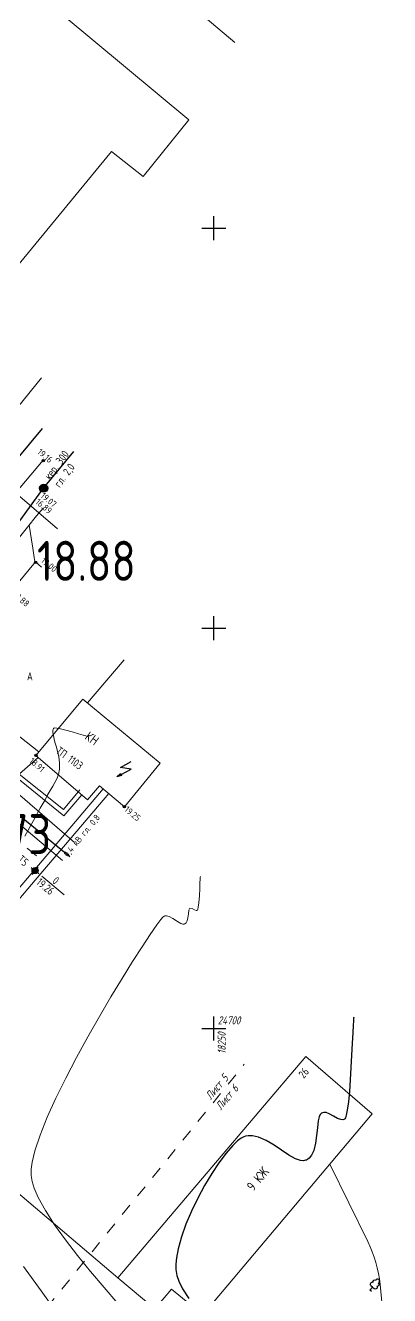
# Model space of a CAD drawing. Header units: metres. Extents: x -149473 to 83396, y -14167 to 104709.
# Drawn here: x -4642.8 to -4620.1, y 42652 to 42731.4 of the extents above; entities that cross this region are included whole.
import ezdxf
from ezdxf.enums import TextEntityAlignment as Align

# ---------------------------------------------------------------- set-up
doc = ezdxf.new("R2010")
doc.units = ezdxf.units.M
doc.linetypes.add('g5_01_5x1_5', pattern=[1.5, 0.75, -0.75])
for name, color, linetype, transparency in [('01_Геодезические пункты', 7, 'Continuous', 0.6), ('02_Сетка', 7, 'Continuous', 0.6), ('03_Здания и строения', 7, 'Continuous', 0.6), ('07_Объекты электропередачи', 7, 'Continuous', 0.6), ('10_Границы покрытий и угодий', 7, 'Continuous', 0.6), ('13_Растительность', 7, 'Continuous', 0.6), ('19_Горизонтали', 7, 'Continuous', 0.6), ('30_Канализация', 7, 'Continuous', 0.6), ('31_Водопровод', 7, 'Continuous', 0.6), ('35_Телефон', 7, 'Continuous', 0.6), ('37_Кабель низкого напряжения', 7, 'Continuous', 0.6), ('38_Кабели высокого напряжения', 7, 'Continuous', 0.6), ('44_Крышки колодцев', 7, 'Continuous', 0.6), ('61_Отметки высоты поверхности', 7, 'Continuous', 0.6)]:
    doc.layers.add(name, color=color, linetype=linetype, transparency=transparency)
for name, color, linetype in [('rastr', 7, 'Continuous'), ('Viewport2ForCustomObjects_0', 7, 'Continuous'), ('Сетка', 7, 'Continuous')]:
    doc.layers.add(name, color=color, linetype=linetype)
doc.layers.add('Сети_Горизонтали.Вспомогательные', color=1, linetype='Continuous', lineweight=9)
doc.layers.add('Сети_Горизонтали.Основные', color=1, linetype='Continuous', lineweight=30)
doc.styles.add('LIKE11', font='GOST_0.TTF')
doc.styles.add('LIKE14', font='GOST_0.TTF')
doc.styles.add('LIKE17', font='GOST_0.TTF')
doc.styles.add('LIKE32', font='GOST_0.TTF')
doc.styles.add('LIKE36', font='GOST_0.TTF')
doc.styles.add('Line_GUGK', font='GOST_0.TTF')
doc.styles.get("Standard").update_dxf_attribs({"font": 'GOST_0.TTF'})
doc.linetypes.add('g5_119_1', pattern='A,4,-1,[31,GUGK_2005.shx,S=0.1,R=0,X=0,Y=0],0.35,[31,GUGK_2005.shx,S=0.08,R=0,X=0,Y=0],3.3,[31,GUGK_2005.shx,S=0.08,R=180,X=0,Y=0],0.35,[31,GUGK_2005.shx,S=0.1,R=180,X=0,Y=0],-1', length=10)
doc.linetypes.add('g5_119_3', pattern='A,4,-1,[31,GUGK_2005.shx,S=0.1,R=0,X=0,Y=0],4,[31,GUGK_2005.shx,S=0.1,R=180,X=0,Y=0],-1', length=10)
doc.linetypes.add('g5_122_k', pattern='A,1,-1,1.5,-0.4,["К",Line_GUGK,S=1,R=0,X=0,Y=-0.5],-1.5,1.5,-1,4,-1,4,-1,3', length=20.9)
doc.linetypes.add('g5_122_kl', pattern='A,1,-1,1.5,-0.4,["Кл",Line_GUGK,S=1,R=0,X=0,Y=-0.5],-2.4,1.5,-1,4,-1,4,-1,3', length=21.8)
doc.linetypes.add('g5_122_v', pattern='A,1,-1,1.5,-0.4,["В",Line_GUGK,S=1,R=0,X=0,Y=-0.5],-1.5,1.5,-1,4,-1,4,-1,3', length=20.9)
doc.linetypes.add('g5_133_t', pattern='A,2,[27,GUGK_2005.shx,S=0.4,R=0,X=0,Y=0],2,-1,2,[27,GUGK_2005.shx,S=0.4,R=0,X=0,Y=0],2,-1,2,[27,GUGK_2005.shx,S=0.4,R=0,X=0,Y=0],2,-0.1,["V",Line_GUGK,S=1,R=0,X=0,Y=-0.5],-1', length=15.1)

# ---------------------------------------------------------------- blocks, each defined once
blk = doc.blocks.new('g5_012')
at = {"color": 92}
for points in [[(-1.5, 0), (1.5, 0)], [(0, -1.5), (0, 1.5)]]:
    blk.add_lwpolyline(points, dxfattribs=at)
blk = doc.blocks.new('g5_330')
blk.add_hatch(color=0).paths.add_polyline_path([(0.15, 0, 1), (-0.15, 0, 1)])
at = {"color": 0}
blk.add_circle((0, 0), 0.15, dxfattribs=at)
blk = doc.blocks.new('g5_005_1')
h = blk.add_hatch(color=255)
edge = h.paths.add_edge_path()
edge.add_arc((0, 0), 0.338, 0, 360)
edge = h.paths.add_edge_path(flags=16)
edge.add_arc((0, 0), 0.1, 0, 360)
at = {"color": 0}
for p, q in [((-0.625, 0), (-0.375, 0)), ((0, 0.625), (0, 0.375)), ((0.375, 0), (0.625, 0)), ((0, -0.375), (0, -0.625))]:
    blk.add_line(p, q, dxfattribs=at)
for radius in [0.375, 0.0625]:
    blk.add_circle((0, 0), radius, dxfattribs=at)
blk = doc.blocks.new('g5_112')
blk.add_hatch(color=0).paths.add_polyline_path([(0, 0), (0.08, 0.61), (0.36, 0.5)])
at = {"color": 0}
blk.add_lwpolyline([(0.22, 0.56), (0.75, 1.88), (-0.38, 1.2), (0.15, 2.6)], dxfattribs=at)
blk.add_lwpolyline([(0, 0), (0.08, 0.61), (0.36, 0.5)], close=True, dxfattribs=at)
blk = doc.blocks.new('g5_117kl')
h = blk.add_hatch(color=255)
h.paths.add_polyline_path([(0.42, 0.2, 0.633652), (-0.42, 0.2)])
h.paths.add_polyline_path([(-0.45, 0.12, 0.067116), (-0.46, 0, 0.067116), (-0.45, -0.12), (0.45, -0.12, 0.067116), (0.46, 0, 0.067116), (0.45, 0.12)])
h.paths.add_polyline_path([(-0.42, -0.2, 0.633652), (0.42, -0.2)])
at = {"color": 0}
for p, q in [((-0.47, 0.16), (0.47, 0.16)), ((-0.47, -0.16), (0.47, -0.16))]:
    blk.add_line(p, q, dxfattribs=at)
blk.add_circle((0, 0), 0.5, dxfattribs=at)
blk = doc.blocks.new('g5_367_1')
at = {"color": 0}
for points in [[(0, 0.5), (-0.26, 0.5)], [(0, 0.5), (0.26, 0.5)], [(0, 0), (0, 0.5)], [(0.25, 0), (0, 0)]]:
    blk.add_lwpolyline(points, dxfattribs=at)
for centre, start, end in [((0, 1.5), 90, 202.242), ((0, 1.5), 337.758, 90), ((-0.26, 0.75), 115.6346, 270), ((-0.2, 1.16), 97.9406, 227.8197), ((0.2, 1.16), 312.1803, 82.0594), ((0.26, 0.75), 270, 64.3654)]:
    blk.add_arc(centre, 0.25, start, end, dxfattribs=at)
blk = doc.blocks.new('CustomObjectsInViewport2_0')
at = {"layer": 'Сети_Горизонтали.Вспомогательные', "color": 42, "flags": 128}
for points, elevation in [([(2826.38, 1742.73), (2826.29, 1742.76), (2826.09, 1742.81), (2825.73, 1742.91), (2825.16, 1743.08), (2824.38, 1743.31), (2823.59, 1743.53), (2822.89, 1743.71), (2822.44, 1743.79), (2822.21, 1743.81), (2822.11, 1743.79), (2822.08, 1743.77), (2822.04, 1743.74), (2821.98, 1743.65), (2821.95, 1743.49), (2821.96, 1743.24), (2822.04, 1742.85), (2822.11, 1742.42), (2822.19, 1742.05), (2822.35, 1741.53), (2822.53, 1740.9), (2822.7, 1740.19), (2822.79, 1739.44), (2822.77, 1738.67), (2822.64, 1738), (2822.45, 1737.45), (2822.22, 1736.98), (2821.94, 1736.52), (2821.61, 1736), (2821.26, 1735.36), (2820.98, 1734.83), (2820.39, 1733.77), (2819.53, 1732.23), (2818.45, 1730.3)], 19), ([(2818.28, 1676.49), (2820.48, 1673.46), (2822.59, 1670.53)], 19), ([(2840.37, 1725.24), (2840.36, 1725.14), (2840.35, 1724.9), (2840.32, 1724.46), (2840.29, 1723.76), (2840.24, 1722.84), (2840.17, 1721.97), (2840.11, 1721.43), (2840.06, 1721.15), (2840.01, 1721.04), (2839.99, 1721.02), (2839.94, 1720.99), (2839.83, 1720.99), (2839.64, 1721.08), (2839.36, 1721.23), (2839.04, 1721.27), (2838.93, 1721.03), (2838.87, 1720.59), (2838.8, 1720.08), (2838.71, 1719.7), (2838.59, 1719.47), (2838.48, 1719.36), (2838.42, 1719.32), (2838.35, 1719.3), (2838.19, 1719.3), (2837.92, 1719.39), (2837.51, 1719.64), (2836.95, 1720.01), (2836.49, 1720.25), (2836.15, 1720.33), (2835.93, 1720.32), (2835.83, 1720.29), (2835.79, 1720.26), (2835.68, 1720.16), (2835.43, 1719.86), (2834.94, 1719.2), (2834.12, 1718.01), (2833.09, 1716.46), (2831.9, 1714.61), (2830.59, 1712.5), (2829.2, 1710.19), (2827.76, 1707.74), (2826.31, 1705.19), (2824.9, 1702.61), (2823.56, 1700.03), (2822.33, 1697.53), (2821.25, 1695.15), (2820.37, 1692.93), (2819.71, 1690.95), (2819.38, 1689.56), (2819.25, 1688.66), (2819.23, 1688.12), (2819.24, 1687.88), (2819.27, 1687.64), (2819.36, 1687.13), (2819.61, 1686.31), (2820.12, 1685.11), (2821.02, 1683.48), (2822.17, 1681.71), (2823.52, 1679.83), (2825.03, 1677.88), (2826.66, 1675.88), (2828.36, 1673.86), (2830.08, 1671.86)], 19.5)]:
    blk.add_lwpolyline(points, dxfattribs=dict(at, elevation=elevation))
at = {"layer": 'Сети_Горизонтали.Основные', "color": 40, "elevation": 20, "flags": 128}
blk.add_lwpolyline([(2859.51, 1707.67), (2859.5, 1707.53), (2859.48, 1707.21), (2859.44, 1706.64), (2859.39, 1705.73), (2859.32, 1704.39), (2859.25, 1702.91), (2859.16, 1701.36), (2859.07, 1699.82), (2858.96, 1698.37), (2858.84, 1697.07), (2858.7, 1696.02), (2858.58, 1695.4), (2858.47, 1695.08), (2858.4, 1694.96), (2858.36, 1694.92), (2858.29, 1694.88), (2858.14, 1694.84), (2857.88, 1694.86), (2857.5, 1695), (2856.99, 1695.29), (2856.46, 1695.58), (2856.05, 1695.73), (2855.77, 1695.76), (2855.59, 1695.72), (2855.5, 1695.68), (2855.44, 1695.64), (2855.34, 1695.51), (2855.21, 1695.22), (2855.09, 1694.69), (2854.99, 1693.84), (2854.88, 1692.88), (2854.74, 1691.91), (2854.51, 1691.01), (2854.24, 1690.41), (2853.96, 1690.06), (2853.74, 1689.88), (2853.62, 1689.81), (2853.5, 1689.77), (2853.25, 1689.72), (2852.85, 1689.75), (2852.24, 1689.96), (2851.41, 1690.42), (2850.51, 1691.02), (2849.57, 1691.65), (2848.6, 1692.23), (2847.64, 1692.66), (2846.89, 1692.84), (2846.34, 1692.85), (2845.99, 1692.78), (2845.81, 1692.72), (2845.69, 1692.67), (2845.44, 1692.52), (2845.01, 1692.21), (2844.4, 1691.62), (2843.57, 1690.66), (2842.69, 1689.47), (2841.79, 1688.11), (2840.9, 1686.62), (2840.04, 1685.04), (2839.26, 1683.42), (2838.57, 1681.79), (2838, 1680.2), (2837.58, 1678.69), (2837.37, 1677.58), (2837.3, 1676.81), (2837.3, 1676.33), (2837.31, 1676.11), (2837.34, 1675.87), (2837.43, 1675.39), (2837.66, 1674.67), (2838.13, 1673.71), (2838.94, 1672.52)], dxfattribs=at)

msp = doc.modelspace()

# ---------------------------------------------------------------- linework, layer by layer
at = {"layer": '01_Геодезические пункты', "color": 7, "lineweight": 20, "flags": 128}
msp.add_lwpolyline([(-4640.395, 42677.077), (-4641.786, 42678.235)], dxfattribs=at)
at = {"layer": '03_Здания и строения', "color": 7, "linetype": 'Continuous', "lineweight": 20, "flags": 128}
for points in [[(-4641.799, 42709.386), (-4651.525, 42697.385), (-4655.895, 42701.072), (-4637.438, 42723.53), (-4635.467, 42721.963), (-4632.617, 42725.499), (-4652.275, 42741.869), (-4648.666, 42746.313), (-4629.736, 42730.331)], [(-4642.15, 42685.779), (-4638.925, 42683.015), (-4638.177, 42683.88), (-4636.632, 42682.571), (-4634.389, 42685.306), (-4639.229, 42689.304), (-4642.15, 42685.779)], [(-4637.038, 42653.13), (-4625.313, 42666.957), (-4621.163, 42663.387), (-4631.724, 42650.823), (-4633.686, 42652.417), (-4634.721, 42651.192), (-4637.038, 42653.13)], [(-4651.501, 42665.429), (-4655.246, 42661.027), (-4637.605, 42646.2), (-4635.894, 42648.248), (-4636.566, 42648.84), (-4634.721, 42651.192), (-4637.038, 42653.13), (-4651.501, 42665.429)]]:
    msp.add_lwpolyline(points, dxfattribs=at)
at = {"layer": '10_Границы покрытий и угодий', "color": 7, "linetype": 'Continuous', "lineweight": 20, "flags": 128}
for points in [[(-4641.701, 42704.226), (-4644.226, 42701.21), (-4646.294, 42698.713), (-4648.61, 42695.933), (-4650.101, 42694.68), (-4651.192, 42694.462), (-4652.297, 42694.617), (-4653.288, 42695.179), (-4661.714, 42702.428), (-4663.723, 42703.862), (-4663.946, 42704.118), (-4664.384, 42705.352), (-4664.044, 42706.824)], [(-4641.81, 42697.554), (-4642.176, 42697.876), (-4643.939, 42695.735), (-4644.578, 42696.222), (-4644.763, 42696.851), (-4644.626, 42697.622), (-4642.672, 42700.053), (-4642.106, 42700.751), (-4641.703, 42701.238)], [(-4639.746, 42680.342), (-4643.156, 42683.297), (-4644.098, 42683.526), (-4644.948, 42683.561), (-4645.924, 42683.159), (-4648.164, 42680.529), (-4648.635, 42679.966), (-4651.368, 42676.577), (-4651.862, 42675.693), (-4652.023, 42674.579), (-4651.69, 42673.603), (-4650.955, 42672.638), (-4648.071, 42670.282)]]:
    msp.add_lwpolyline(points, dxfattribs=at)
at = {"layer": '10_Границы покрытий и угодий', "color": 7, "linetype": 'g5_01_5x1_5', "lineweight": 20, "flags": 128}
msp.add_lwpolyline([(-4645.821, 42678.633), (-4643.811, 42680.919), (-4641.571, 42679.036)], dxfattribs=at)
at = {"layer": '19_Горизонтали', "color": 32, "linetype": 'Continuous', "lineweight": 20, "flags": 128}
for points, elevation in [([(-4642.568, 42700.18), (-4642.348, 42698.728, 0.000107), (-4642.261, 42698.157), (-4642.221, 42697.891, 0.013062), (-4642.214, 42697.853), (-4642.21, 42697.834)], 9.5), ([(-4623.803, 42660.246), (-4621.439, 42655.395, -0.087208), (-4620.67, 42652.72), (-4620.532, 42651.414, 0.167814), (-4620.451, 42651.242), (-4620.451, 42651.242, -0.006805), (-4620.314, 42651.097), (-4620.081, 42650.843)], 10.25)]:
    msp.add_lwpolyline(points, format="xyb", dxfattribs=dict(at, elevation=elevation))
at = {"layer": '30_Канализация', "color": 42, "linetype": 'g5_122_kl', "lineweight": 30, "flags": 128}
msp.add_lwpolyline([(-4689.034, 42712.68), (-4685.61, 42709.491), (-4674.203, 42700.171), (-4667.074, 42693.943), (-4665.993, 42694.972), (-4654.446, 42687.405), (-4644.581, 42698.478), (-4641.667, 42702.479), (-4639.778, 42704.777)], dxfattribs=at)
at = {"layer": '30_Канализация', "color": 12, "linetype": 'g5_122_k', "lineweight": 30, "flags": 128}
msp.add_lwpolyline([(-4648.362, 42701.796), (-4646.633, 42700.345), (-4641.739, 42706.219)], dxfattribs=at)
at = {"layer": '31_Водопровод', "color": 94, "linetype": 'g5_122_v', "lineweight": 30, "flags": 128}
msp.add_lwpolyline([(-4683.645, 42687.024), (-4671.672, 42677.819), (-4658.53, 42694.548), (-4640.028, 42679.464)], dxfattribs=at)
at = {"layer": '35_Телефон', "color": 6, "linetype": 'g5_133_t', "lineweight": 20, "flags": 128}
msp.add_lwpolyline([(-4643.732, 42702.471), (-4640.813, 42699.942)], dxfattribs=at)
at = {"layer": '37_Кабель низкого напряжения', "color": 1, "linetype": 'g5_119_3', "lineweight": 20, "flags": 128}
for points in [[(-4669.005, 42712.243), (-4671.107, 42709.549), (-4650.705, 42692.905), (-4641.971, 42685.996)], [(-4638.94, 42689.065), (-4636.635, 42691.764)], [(-4642.007, 42685.656), (-4645.03, 42683.025), (-4640.498, 42679.215)], [(-4653.881, 42666.549), (-4652.732, 42665.53), (-4642.417, 42677.71), (-4637.603, 42683.394)]]:
    msp.add_lwpolyline(points, dxfattribs=at)
at = {"layer": '38_Кабели высокого напряжения', "color": 1, "linetype": 'g5_119_1', "lineweight": 20, "flags": 128}
for points in [[(-4702.615, 42717.39), (-4700.919, 42717.438), (-4698.528, 42718.497), (-4696.406, 42718.894), (-4693.331, 42717.994), (-4670.716, 42698.753), (-4668.173, 42697.789), (-4664.874, 42697.128), (-4662.87, 42697.903), (-4661.575, 42698.082), (-4659.269, 42697.345), (-4640.406, 42682.005), (-4639.28, 42683.319)], [(-4681.295, 42680.649), (-4680.181, 42681.879), (-4680.274, 42682.947), (-4682.897, 42685.361), (-4667.237, 42703.801), (-4640.432, 42682.394), (-4639.4, 42683.625)], [(-4666.288, 42656.325), (-4660.931, 42659.456), (-4659.073, 42658.759), (-4637.952, 42683.69)]]:
    msp.add_lwpolyline(points, dxfattribs=at)
at = {"layer": 'rastr', "color": 5, "linetype": 'g5_01_5x1_5', "lineweight": 20, "flags": 128}
msp.add_lwpolyline([(-4653.743, 42636.094), (-4629.153, 42666.479)], dxfattribs=at)

# ---------------------------------------------------------------- block references
at = {"layer": '01_Геодезические пункты', "color": 7, "linetype": 'Continuous', "lineweight": 20, "xscale": 0.5, "yscale": 0.5, "zscale": 0.5, "rotation": 320.2244407250127}
msp.add_blockref('g5_005_1', (-4642.204, 42678.583, 9.627), dxfattribs=at)
at = {"layer": '02_Сетка', "color": 92, "linetype": 'Continuous', "lineweight": 15, "ltscale": 0.5, "xscale": 0.5, "yscale": 0.5, "zscale": 0.5}
for p in [(-4631.056, 42718.725), (-4631.056, 42693.725), (-4631.056, 42668.725)]:
    msp.add_blockref('g5_012', p, dxfattribs=at)
at = {"layer": '07_Объекты электропередачи', "color": 7, "linetype": 'Continuous', "lineweight": 20, "xscale": 0.5, "yscale": 0.5, "zscale": 0.5, "rotation": 320.2655211251469}
msp.add_blockref('g5_112', (-4637.104, 42684.446), dxfattribs=at)
at = {"layer": '13_Растительность', "color": 92, "linetype": 'Continuous', "lineweight": 20, "xscale": 0.5, "yscale": 0.5, "zscale": 0.5, "rotation": 320.2655484459036}
msp.add_blockref('g5_367_1', (-4621.302, 42652.358), dxfattribs=at)
at = {"layer": '44_Крышки колодцев', "color": 7, "linetype": 'Continuous', "lineweight": 20, "xscale": 0.5, "yscale": 0.5, "zscale": 0.5, "rotation": 320.2244407250127}
msp.add_blockref('g5_117kl', (-4641.667, 42702.479, 9.536), dxfattribs=at)
at = {"layer": '61_Отметки высоты поверхности', "color": 7, "linetype": 'Continuous', "lineweight": 20, "xscale": 0.5, "yscale": 0.5, "zscale": 0.5}
for p, rotation in [((-4641.693, 42704.208), 320.1837874390728), ((-4642.166, 42697.849), 320.1837874390728), ((-4642.15, 42685.779, 9.454), 320.2244407250127), ((-4636.632, 42682.571, 9.626), 320.2244407250127)]:
    msp.add_blockref('g5_330', p, dxfattribs=dict(at, rotation=rotation))
at = {"layer": 'Viewport2ForCustomObjects_0', "xscale": 0.5, "yscale": 0.5, "zscale": 0.5}
msp.add_blockref('CustomObjectsInViewport2_0', (-6052.071, 41815.592), dxfattribs=at)

# ---------------------------------------------------------------- texts
at = {"color": 7, "linetype": 'Continuous', "lineweight": 15, "ltscale": 0.5, "style": 'LIKE11'}
for s, p in [('19.07', (-4641.895, 42701.941)), ('16.89', (-4642.214, 42701.557))]:
    msp.add_text(s, height=0.4, rotation=320.22443, dxfattribs=at).set_placement(p)
at = {"color": 6, "linetype": 'ByBlock', "lineweight": 60, "char_height": 2.5, "attachment_point": 1}
for s, insert in [('18.88', (-4642.084, 42699.188)), ('18.73', (-4647.152, 42682.114))]:
    msp.add_mtext_dynamic_manual_height_columns(s, width=11.20535, gutter_width=6.25, heights=[0], dxfattribs=dict(at, insert=insert))
at = {"layer": '01_Геодезические пункты', "color": 7, "linetype": 'Continuous', "lineweight": 20, "ltscale": 0.5, "style": 'LIKE36'}
for s, p in [('T5', (-4643.343, 42679.206)), ('19.26', (-4642.173, 42677.776)), ('0', (-4641.175, 42677.856))]:
    msp.add_text(s, height=0.5, rotation=320.22443, dxfattribs=at).set_placement(p)
at = {"layer": '03_Здания и строения', "color": 7, "linetype": 'Continuous', "lineweight": 15}
for s, height, rotation, style, p in [('КН', 0.6, 324.10283, 'LIKE14', (-4639.15, 42686.836)), ('ТП 1103', 0.5, 324.10283, 'LIKE11', (-4640.949, 42685.953)), ('26', 0.5, 49.73171, 'LIKE36', (-4625.431, 42665.562)), ('9 КЖ', 0.6, 49.99312, 'LIKE14', (-4628.586, 42658.511))]:
    msp.add_text(s, height=height, rotation=rotation, dxfattribs=dict(at, style=style)).set_placement(p)
at = {"layer": '10_Границы покрытий и угодий', "color": 7, "linetype": 'Continuous', "lineweight": 15, "style": 'LIKE11'}
msp.add_text('А', height=0.5, dxfattribs=at).set_placement((-4642.707, 42690.478))
at = {"layer": '30_Канализация', "color": 42, "linetype": 'Continuous', "lineweight": 15, "style": 'LIKE32'}
for s, p in [('кер. 300', (-4641.266, 42702.965)), ('гл. 2,0', (-4640.664, 42702.479))]:
    msp.add_text(s, height=0.5, rotation=53.30846, dxfattribs=at).set_placement(p)
at = {"layer": '37_Кабель низкого напряжения', "color": 1, "linetype": 'Continuous', "lineweight": 15, "style": 'LIKE32'}
msp.add_text('0,4 кВ гл. 0,8', height=0.4, rotation=50.69274, dxfattribs=at).set_placement((-4640.161, 42679.394))
at = {"layer": '61_Отметки высоты поверхности', "color": 7, "linetype": 'Continuous', "lineweight": 15, "ltscale": 0.5, "style": 'LIKE17'}
for s, rotation, p in [('19.16', 320.18378, (-4642.097, 42704.678, 2.133)), ('19.00', 320.18378, (-4641.867, 42697.89, 2.133)), ('18.88', 320.18378, (-4643.637, 42695.762, 2.133)), ('18.91', 320.22443, (-4642.604, 42685.368)), ('19.25', 320.22443, (-4636.663, 42682.337))]:
    msp.add_text(s, height=0.4, rotation=rotation, dxfattribs=at).set_placement(p)
at = {"layer": 'rastr', "color": 5, "linetype": 'Continuous', "lineweight": 15, "oblique": 15}
for s, rotation, p in [('Лист 5', 49.81991, (-4631.239, 42664.228)), ('Лист 6', 49.78664, (-4630.608, 42663.581))]:
    msp.add_text(s, height=0.5, rotation=rotation, dxfattribs=at).set_placement(p)
at = {"layer": 'Сетка', "color": 3, "oblique": 15}
msp.add_text('24700', height=0.5, dxfattribs=at).set_placement((-4630.806, 42668.975))
msp.add_text('18250', height=0.5, rotation=90, dxfattribs=at).set_placement((-4630.806, 42668.475), align=Align.TOP_RIGHT)

doc.saveas('drawing.dxf')
